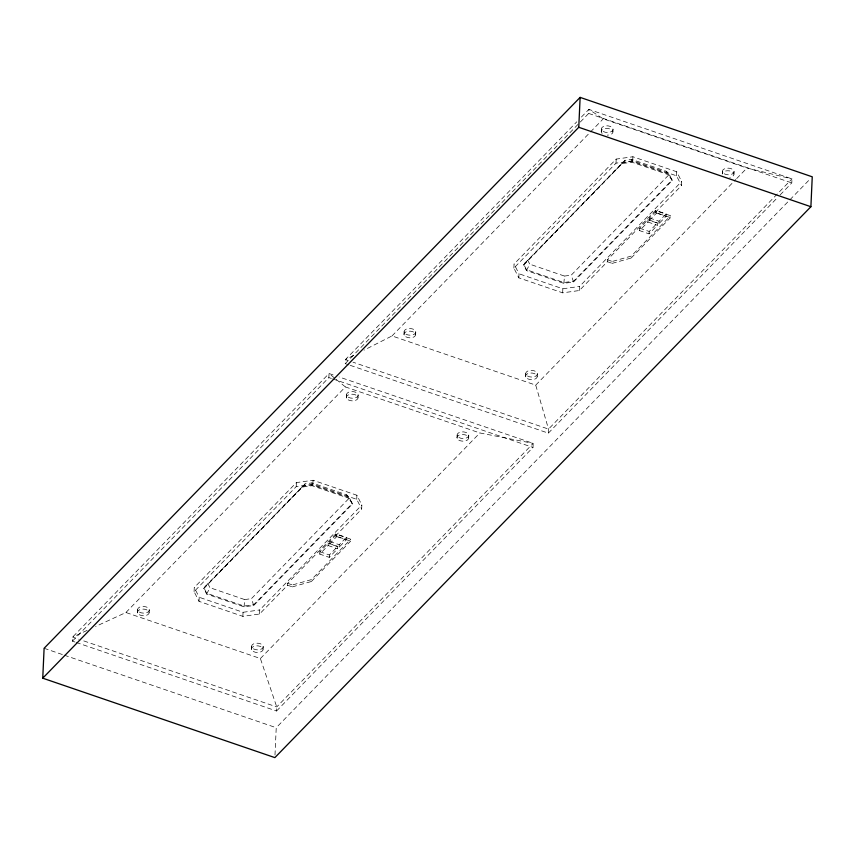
<?xml version="1.0" encoding="UTF-8"?>
<svg xmlns="http://www.w3.org/2000/svg" width="855" height="855" viewBox="0 0 855 855"><rect width="100%" height="100%" fill="white"/><g stroke="black" fill="none" stroke-linecap="round" stroke-linejoin="round"><path stroke-width="0.64" stroke-dasharray="4.28 3.21" d="M74.93 642.009L72.419 641.154L72.6 637.082L329.047 373.517L334.081 375.249M137.484 612.34L137.612 609.711M149.165 612.522L149.294 609.893M194.085 591.617L194.267 587.545L296.386 482.594L313.08 480.254L356.909 495.259L361.857 504.995L361.676 509.067L335.523 535.946L350.668 541.13L350.753 539.216L335.609 534.033L287.665 583.313L287.579 585.226L259.557 614.018L242.863 616.348L199.033 601.354L194.085 591.617L296.193 486.655L312.898 484.325L356.727 499.331L361.676 509.067M199.033 601.354L199.215 597.282L194.267 587.545M203.789 588.411L305.128 483.866L311.893 482.915L346.628 494.799L349.513 497.696L352.335 504.129L253.721 605.5L244.049 606.847L206.654 594.054L203.789 588.411L302.413 487.051L312.075 485.693L349.471 498.497L352.335 504.129M206.654 594.054L209.945 587.695L207.947 583.741L305.128 483.866M242.863 616.348L243.044 612.287L199.215 597.282M244.049 606.847L244.69 599.579L209.945 587.695M251.434 649.063L251.552 646.433M253.721 605.5L251.456 598.628L348.637 498.754L346.628 494.799M259.557 614.018L259.738 609.946L361.857 504.995M263.116 649.244L263.233 646.615M76.191 642.447L276.55 711.007L276.731 706.935L260.401 658.532L125.92 612.511L95.621 626.469M274.989 755.018L276.229 727.712L788.983 200.722M296.193 486.655L296.386 482.594M287.579 585.226L292.389 586.872L292.474 584.959L311.466 579.594L350.753 539.216M302.413 487.051L302.446 486.249L312.118 484.903L349.513 497.696L349.471 498.497M312.075 485.693L311.893 482.915M312.898 484.325L313.08 480.254M292.389 586.872L311.38 581.507L311.466 579.594M319.77 554.115L319.877 551.721L328.224 543.149L337.725 546.398L337.607 548.792L329.271 557.364L319.77 554.115L328.106 545.533L328.224 543.149M72.419 641.154L328.854 377.589L329.047 373.517L335.171 378.551M329.645 543.876L329.752 541.482L336.859 534.172L346.361 537.421L346.254 539.815L339.146 547.125L329.645 543.876L336.752 536.566L336.859 534.172M329.271 557.364L329.378 554.97L337.725 546.398M335.523 535.946L335.609 534.033M349.011 364.925L345.228 363.632L345.409 359.602L576.783 121.805M339.146 547.125L339.253 544.731L346.361 537.421M346.361 397.447L346.489 394.818M358.042 397.628L358.17 394.999M356.727 499.331L356.909 495.259M403.966 334.401L404.094 331.761M415.658 334.572L415.776 331.943M456.987 437.739L457.104 435.11M468.668 437.92L468.786 435.291M513.887 268.107L514.069 264.045L616.188 159.094L632.882 156.754L676.722 171.759L681.659 181.495L681.478 185.567L655.325 212.446L670.47 217.63L670.555 215.717L655.411 210.533L607.467 259.802L607.381 261.716L579.359 290.518L562.665 292.848L518.835 277.854L513.887 268.107L616.006 163.155L632.7 160.826L676.529 175.82L681.478 185.567M518.835 277.854L519.017 273.782L514.069 264.045M523.591 264.911L624.93 160.366L631.695 159.415L666.44 171.299L669.315 174.196L672.148 180.629L573.523 281.99L563.851 283.347L526.456 270.543L523.591 264.911L622.216 163.551L631.888 162.194L669.273 174.986L672.148 180.629M526.456 270.543L529.758 264.184L527.749 260.241L624.93 160.366M525.569 376.264L525.686 373.624M276.55 711.007L532.996 447.443L533.178 443.371L339.125 376.97M537.25 376.435L537.378 373.806M350.283 365.363L548.344 433.143L548.525 429.103L535.732 385.124L392.007 335.94L364.048 350.133M562.665 292.848L562.846 288.787L519.017 273.782M563.851 283.347L564.492 276.079L529.758 264.184M573.523 281.99L571.258 275.128L668.439 175.254L666.44 171.299M579.359 290.518L579.551 286.446L681.659 181.495M580.321 122.019L588.678 113.426L588.871 109.387L791.976 178.898L791.794 182.927L778.787 196.297M601.247 131.702L601.364 129.062M612.928 131.873L613.046 129.244M616.006 163.155L616.188 159.094M607.381 261.716L612.201 263.372L612.287 261.459L631.279 256.094L670.555 215.717M622.216 163.551L622.248 162.749L631.92 161.392L669.315 174.196L669.273 174.986M631.888 162.194L631.695 159.415M632.7 160.826L632.882 156.754M612.201 263.372L631.182 258.007L631.279 256.094M639.572 230.615L639.679 228.221L648.026 219.639L657.527 222.899L657.42 225.282L649.073 233.864L639.572 230.615L647.919 222.033L648.026 219.639M649.447 220.366L649.554 217.972L656.661 210.672L666.163 213.921L666.056 216.315L658.948 223.615L649.447 220.366L656.555 213.066L656.661 210.672M649.073 233.864L649.18 231.47L657.527 222.899M655.325 212.446L655.411 210.533M658.948 223.615L659.055 221.231L666.163 213.921M676.529 175.82L676.722 171.759M722.4 171.395L722.283 174.025A5.846 3.356 2.6 0 1 727.455 170.754A5.846 3.356 2.6 0 1 733.846 173.618A5.846 3.356 2.6 0 1 729.785 177.38M733.964 174.206L734.082 171.566M581.432 117.028L588.871 109.387L603.224 118.856L746.949 168.04L791.976 178.898L548.525 429.103L352.987 362.189M345.228 363.632L579.391 122.97M392.007 335.94L603.224 118.856M125.92 612.511L345.399 386.941L479.879 432.961L533.178 443.371L276.731 706.935L80.156 639.668M311.38 581.507L350.668 541.13M631.182 258.007L670.47 217.63M260.401 658.532L479.879 432.961M535.732 385.124L735.781 179.518M736.711 178.556L746.949 168.04M548.344 433.143L777.858 197.249M789.913 199.771L810.39 178.727M527.749 260.241L523.623 264.11L526.488 269.753L563.883 282.545L573.555 281.199L672.18 179.839L668.439 175.254M207.947 583.741L203.821 587.609L206.686 593.252L244.081 606.045L253.753 604.699L352.378 503.339L348.637 498.754M353.564 355.466L345.409 359.602L347.942 360.468M87.135 630.381L72.6 637.082L78.895 639.241M564.492 276.079L571.258 275.128M562.846 288.787L579.551 286.446M244.69 599.579L251.456 598.628M243.044 612.287L259.738 609.946M588.678 113.426L791.794 182.927M656.555 213.066L666.056 216.315M649.554 217.972L659.055 221.231M647.919 222.033L657.42 225.282M639.679 228.221L649.18 231.47M607.467 259.802L612.287 261.459M328.854 377.589L331.377 378.455M332.638 378.883L532.996 447.443M336.752 536.566L346.254 539.815M329.752 541.482L339.253 544.731M328.106 545.533L337.607 548.792M319.877 551.721L329.378 554.97M287.665 583.313L292.474 584.959M44.107 648.282L63.035 654.759M64.296 655.187L276.229 727.712M336.197 379.396L345.399 386.941M602.112 133.391A5.846 3.356 2.6 0 1 604.945 128.603A5.846 3.356 2.6 0 1 612.811 131.296A5.846 3.356 2.6 0 1 607.242 135.143M405.911 334.166A5.846 3.356 2.6 0 0 415.616 332.809A5.846 3.356 2.6 0 0 408.273 328.587A5.846 3.356 2.6 0 0 405.911 334.166M405.794 336.795A5.846 3.356 2.6 0 0 415.498 335.438A5.846 3.356 2.6 0 0 408.156 331.216A5.846 3.356 2.6 0 0 405.794 336.795M724.217 173.789A5.846 3.356 2.6 0 0 733.921 172.432A5.846 3.356 2.6 0 0 726.579 168.211A5.846 3.356 2.6 0 0 724.217 173.789M253.369 648.838A5.846 3.356 2.6 0 0 263.073 647.481A5.846 3.356 2.6 0 0 255.731 643.259A5.846 3.356 2.6 0 0 253.369 648.838M253.251 651.467A5.846 3.356 2.6 0 0 262.955 650.11A5.846 3.356 2.6 0 0 255.613 645.888A5.846 3.356 2.6 0 0 253.251 651.467M348.306 397.222A5.846 3.356 2.6 0 0 358.01 395.865A5.846 3.356 2.6 0 0 350.668 391.633A5.846 3.356 2.6 0 0 348.306 397.222M139.312 614.745A5.846 3.356 2.6 0 0 149.016 613.388A5.846 3.356 2.6 0 0 141.674 609.166A5.846 3.356 2.6 0 0 139.312 614.745M139.429 612.116A5.846 3.356 2.6 0 0 149.133 610.759A5.846 3.356 2.6 0 0 141.791 606.526A5.846 3.356 2.6 0 0 139.429 612.116M348.188 399.851A5.846 3.356 2.6 0 0 357.892 398.494A5.846 3.356 2.6 0 0 350.55 394.273A5.846 3.356 2.6 0 0 348.188 399.851M458.921 437.514A5.846 3.356 2.6 0 0 468.626 436.157A5.846 3.356 2.6 0 0 461.283 431.935A5.846 3.356 2.6 0 0 458.921 437.514M458.804 440.143A5.846 3.356 2.6 0 0 468.508 438.786A5.846 3.356 2.6 0 0 461.166 434.564A5.846 3.356 2.6 0 0 458.804 440.143M603.192 131.467A5.846 3.356 2.6 0 0 612.896 130.11A5.846 3.356 2.6 0 0 605.554 125.888A5.846 3.356 2.6 0 0 603.192 131.467M527.514 376.029A5.846 3.356 2.6 0 0 537.218 374.672A5.846 3.356 2.6 0 0 529.876 370.45A5.846 3.356 2.6 0 0 527.514 376.029M527.396 378.658A5.846 3.356 2.6 0 0 537.09 377.301A5.846 3.356 2.6 0 0 529.747 373.079A5.846 3.356 2.6 0 0 527.396 378.658"/><path stroke-width="1.28" d="M42.75 678.186L44.107 648.282L580.128 97.385L812.25 176.814L810.893 206.718L274.872 757.616L42.75 678.186L578.771 127.288L580.128 97.385M578.771 127.288L810.893 206.718"/></g></svg>
